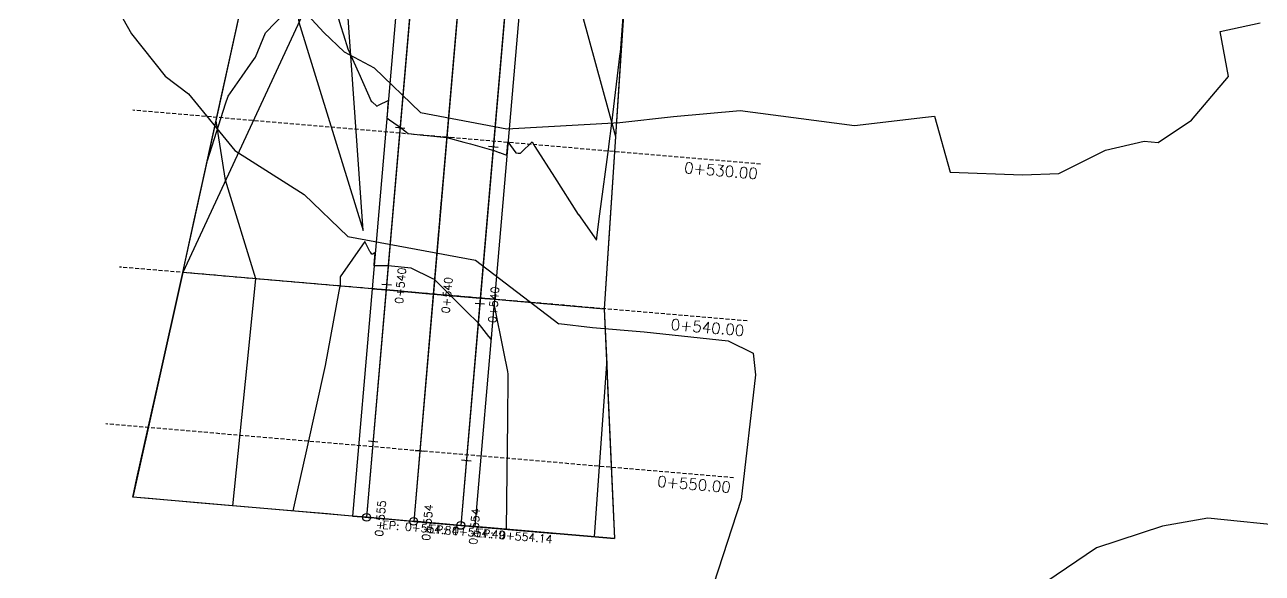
# Model space of a CAD drawing. Header units: metres. Extents: x 517023 to 519141, y 3924953 to 3927827.
# Drawn here: x 517789.5 to 517868, y 3925397.6 to 3925432.4 of the extents above; entities that cross this region are included whole.
import ezdxf

# ---------------------------------------------------------------- set-up
doc = ezdxf.new("R2010")
doc.units = ezdxf.units.M
doc.linetypes.add('CENTER', pattern=[2, 1.25, -0.25, 0.25, -0.25])
doc.linetypes.add('HIDDEN', pattern=[0.375, 0.25, -0.125])
for name, color, linetype in [('C-ROAD', 7, 'Continuous'), ('C-ROAD-CNTR-N', 92, 'Continuous'), ('C-ROAD-CORR', 5, 'Continuous'), ('C-ROAD-SAMP', 150, 'HIDDEN'), ('C-ROAD-SAMP-TEXT', 11, 'Continuous'), ('C-ROAD-STAN', 11, 'Continuous'), ('C-ROAD-STAN-MAJR', 11, 'Continuous'), ('C-ROAD-STAN-MINR', 11, 'Continuous'), ('C-TINN-BNDY', 110, 'Continuous'), ('C-TOPO-FEAT', 94, 'Continuous'), ('C-TOPO-MAJR', 9, 'Continuous'), ('C-TOPO-MINR', 8, 'Continuous'), ('C-TOPO-MINR-N', 11, 'Continuous')]:
    doc.layers.add(name, color=color, linetype=linetype)
doc.styles.get("Standard").update_dxf_attribs({"font": 'simplex.shx'})

# ---------------------------------------------------------------- blocks, each defined once
blk = doc.blocks.new('AeccTickLine')
blk.add_line((0, -0.5), (0, 0.5))
blk = doc.blocks.new('AeccTickCircle')
blk.add_circle((0, 0), 1)

msp = doc.modelspace()

# ---------------------------------------------------------------- linework, layer by layer
at = {"layer": 'C-ROAD', "color": 7, "linetype": 'Continuous', "lineweight": -3, "flags": 128}
for points in [[(517860.254, 3925755.605), (517845.968, 3925718.484, 0.070526), (517833.983, 3925666.496), (517811.169, 3925401.107)], [(517865.854, 3925753.45), (517851.567, 3925716.329, 0.070526), (517839.961, 3925665.983), (517817.146, 3925400.593)]]:
    msp.add_lwpolyline(points, format="xyb", dxfattribs=at)
at = {"layer": 'C-ROAD-CNTR-N', "color": 92, "linetype": 'Continuous', "lineweight": -3, "flags": 128}
msp.add_lwpolyline([(517863.054, 3925754.527), (517848.768, 3925717.406, 0.070526), (517836.972, 3925666.24), (517814.158, 3925400.85)], format="xyb", dxfattribs=at)
at = {"layer": 'C-ROAD-CORR', "color": 161, "linetype": 'Continuous', "lineweight": -3}
for p, q in [((517811.513, 3925415.625, 1023.85), (517799.495, 3925416.658, 1020.834)), ((517812.41, 3925415.548, 1023.886), (517811.513, 3925415.625, 1023.85)), ((517815.399, 3925415.291, 1023.946), (517812.41, 3925415.548, 1023.886)), ((517815.399, 3925415.291, 1023.946), (517818.388, 3925415.034, 1023.886)), ((517818.388, 3925415.034, 1023.886), (517819.285, 3925414.957, 1023.85)), ((517819.285, 3925414.957, 1023.85), (517826.252, 3925414.358, 1022.101)), ((517810.272, 3925401.184, 1023.904), (517796.319, 3925402.384, 1020.403)), ((517811.169, 3925401.107, 1023.94), (517810.272, 3925401.184, 1023.904)), ((517814.158, 3925400.85, 1024), (517811.169, 3925401.107, 1023.94)), ((517814.158, 3925400.85, 1024), (517817.146, 3925400.593, 1023.94)), ((517817.146, 3925400.593, 1023.94), (517818.043, 3925400.516, 1023.904)), ((517818.043, 3925400.516, 1023.904), (517826.91, 3925399.754, 1021.679))]:
    msp.add_line(p, q, dxfattribs=at)
at = {"layer": 'C-ROAD-CORR', "color": 11, "linetype": 'Continuous', "lineweight": -3}
for p, q in [((517811.513, 3925415.625, 1023.85), (517799.495, 3925416.658, 1020.834)), ((517811.513, 3925415.625, 1023.85), (517811.514, 3925415.625, 1023.65)), ((517812.408, 3925415.548, 1023.686), (517812.41, 3925415.548, 1023.886)), ((517812.41, 3925415.548, 1023.886), (517812.412, 3925415.548, 1023.686)), ((517815.397, 3925415.291, 1023.746), (517815.399, 3925415.291, 1023.946)), ((517818.386, 3925415.034, 1023.686), (517818.388, 3925415.034, 1023.886)), ((517818.388, 3925415.034, 1023.886), (517818.39, 3925415.034, 1023.686)), ((517819.285, 3925414.957, 1023.85), (517819.284, 3925414.957, 1023.65)), ((517819.285, 3925414.957, 1023.85), (517826.252, 3925414.358, 1022.101)), ((517810.272, 3925401.184, 1023.904), (517796.319, 3925402.384, 1020.403)), ((517810.272, 3925401.184, 1023.904), (517810.273, 3925401.184, 1023.704)), ((517811.167, 3925401.108, 1023.74), (517811.169, 3925401.107, 1023.94)), ((517811.169, 3925401.107, 1023.94), (517811.171, 3925401.107, 1023.74)), ((517814.156, 3925400.851, 1023.8), (517814.158, 3925400.85, 1024)), ((517817.144, 3925400.594, 1023.74), (517817.146, 3925400.593, 1023.94)), ((517817.146, 3925400.593, 1023.94), (517817.148, 3925400.593, 1023.74)), ((517818.043, 3925400.516, 1023.904), (517818.042, 3925400.516, 1023.704)), ((517818.043, 3925400.516, 1023.904), (517826.91, 3925399.754, 1021.679))]:
    msp.add_line(p, q, dxfattribs=at)
at = {"layer": 'C-ROAD-CORR', "color": 91, "linetype": 'Continuous', "lineweight": -3}
for p, q in [((517811.513, 3925415.625, 1023.85), (517799.495, 3925416.658, 1020.834)), ((517819.285, 3925414.957, 1023.85), (517826.252, 3925414.358, 1022.101)), ((517810.272, 3925401.184, 1023.904), (517796.319, 3925402.384, 1020.403)), ((517818.043, 3925400.516, 1023.904), (517826.91, 3925399.754, 1021.679))]:
    msp.add_line(p, q, dxfattribs=at)
at = {"layer": 'C-ROAD-CORR', "color": 6, "linetype": 'Continuous', "lineweight": -3}
for p, q in [((517811.513, 3925415.625, 1023.85), (517799.495, 3925416.658, 1020.834)), ((517811.514, 3925415.625, 1023.65), (517812.408, 3925415.548, 1023.686)), ((517812.412, 3925415.548, 1023.686), (517815.397, 3925415.291, 1023.746)), ((517818.39, 3925415.034, 1023.686), (517815.397, 3925415.291, 1023.746)), ((517819.284, 3925414.957, 1023.65), (517818.386, 3925415.034, 1023.686)), ((517819.285, 3925414.957, 1023.85), (517826.252, 3925414.358, 1022.101)), ((517810.272, 3925401.184, 1023.904), (517796.319, 3925402.384, 1020.403)), ((517810.273, 3925401.184, 1023.704), (517811.167, 3925401.108, 1023.74)), ((517811.171, 3925401.107, 1023.74), (517814.156, 3925400.851, 1023.8)), ((517817.148, 3925400.593, 1023.74), (517814.156, 3925400.851, 1023.8)), ((517818.042, 3925400.516, 1023.704), (517817.144, 3925400.594, 1023.74)), ((517818.043, 3925400.516, 1023.904), (517826.91, 3925399.754, 1021.679))]:
    msp.add_line(p, q, dxfattribs=at)
at = {"layer": 'C-ROAD-CORR', "color": 149, "linetype": 'Continuous', "lineweight": -3}
for p, q in [((517812.41, 3925415.548, 1023.886), (517811.513, 3925415.625, 1023.85)), ((517815.399, 3925415.291, 1023.946), (517812.41, 3925415.548, 1023.886)), ((517815.399, 3925415.291, 1023.946), (517818.388, 3925415.034, 1023.886)), ((517818.388, 3925415.034, 1023.886), (517819.285, 3925414.957, 1023.85)), ((517811.169, 3925401.107, 1023.94), (517810.272, 3925401.184, 1023.904)), ((517814.158, 3925400.85, 1024), (517811.169, 3925401.107, 1023.94)), ((517814.158, 3925400.85, 1024), (517817.146, 3925400.593, 1023.94)), ((517817.146, 3925400.593, 1023.94), (517818.043, 3925400.516, 1023.904))]:
    msp.add_line(p, q, dxfattribs=at)
at = {"layer": 'C-ROAD-CORR', "color": 41, "linetype": 'Continuous', "lineweight": -3}
for p, q in [((517811.514, 3925415.625, 1023.65), (517812.408, 3925415.548, 1023.686)), ((517812.412, 3925415.548, 1023.686), (517815.397, 3925415.291, 1023.746)), ((517818.39, 3925415.034, 1023.686), (517815.397, 3925415.291, 1023.746)), ((517819.284, 3925414.957, 1023.65), (517818.386, 3925415.034, 1023.686)), ((517810.273, 3925401.184, 1023.704), (517811.167, 3925401.108, 1023.74)), ((517811.171, 3925401.107, 1023.74), (517814.156, 3925400.851, 1023.8)), ((517817.148, 3925400.593, 1023.74), (517814.156, 3925400.851, 1023.8)), ((517818.042, 3925400.516, 1023.704), (517817.144, 3925400.594, 1023.74))]:
    msp.add_line(p, q, dxfattribs=at)
at = {"layer": 'C-ROAD-CORR', "color": 150, "linetype": 'CENTER', "lineweight": -3, "flags": 128}
msp.add_lwpolyline([(517908.941, 3925944.474), (517904.924, 3925924.882), (517900.908, 3925905.289), (517896.892, 3925885.697), (517892.875, 3925866.104), (517888.859, 3925846.512), (517886.235, 3925833.71), (517884.796, 3925826.929), (517880.119, 3925807.485), (517876.281, 3925793.64), (517874.668, 3925788.243), (517868.452, 3925769.235), (517863.054, 3925754.527), (517861.498, 3925750.484), (517854.314, 3925731.819), (517848.768, 3925717.406), (517847.183, 3925713.134), (517841.475, 3925693.976), (517841.066, 3925692.239), (517837.844, 3925674.318), (517836.972, 3925666.24), (517835.955, 3925654.409), (517834.242, 3925634.482), (517832.529, 3925614.556), (517830.816, 3925594.629), (517829.103, 3925574.703), (517827.39, 3925554.776), (517825.677, 3925534.85), (517823.964, 3925514.923), (517822.251, 3925494.997), (517820.538, 3925475.07), (517818.825, 3925455.144), (517817.112, 3925435.217), (517815.399, 3925415.291), (517814.158, 3925400.85)], dxfattribs=at)
at = {"layer": 'C-ROAD-CORR', "color": 11, "linetype": 'Continuous', "lineweight": -3, "flags": 128}
for points in [[(517854.565, 3925753.153), (517847.267, 3925734.531), (517842.715, 3925719.735), (517839.005, 3925716.054), (517835.537, 3925695.404), (517835.299, 3925693.568), (517827.331, 3925675.683), (517826.277, 3925667.159), (517823.824, 3925655.452), (517823.576, 3925635.399), (517821.071, 3925615.541), (517818.806, 3925595.662), (517816.43, 3925575.792), (517814.558, 3925555.879), (517813.445, 3925535.901), (517814.214, 3925515.762), (517816.515, 3925495.49), (517811.864, 3925475.816), (517808.153, 3925456.061), (517808.444, 3925435.963), (517799.495, 3925416.658), (517796.319, 3925402.384)], [(517865.426, 3925748.972), (517861.787, 3925728.943), (517856.609, 3925714.388), (517854.394, 3925710.558), (517848.436, 3925692.301), (517848.051, 3925690.629), (517845.203, 3925673.362), (517844.582, 3925665.585), (517844.964, 3925653.634), (517845.686, 3925633.499), (517844.421, 3925613.534), (517843.329, 3925593.554), (517841.79, 3925573.612), (517839.812, 3925553.709), (517838.052, 3925533.786), (517833.429, 3925514.11), (517830.393, 3925494.297), (517830.118, 3925474.247), (517828.639, 3925454.3), (517827.56, 3925434.319), (517826.252, 3925414.358), (517826.91, 3925399.754)], [(517811.513, 3925415.625), (517810.272, 3925401.184)], [(517819.285, 3925414.957), (517818.043, 3925400.516)]]:
    msp.add_lwpolyline(points, dxfattribs=at)
at = {"layer": 'C-ROAD-CORR', "color": 5, "linetype": 'Continuous', "lineweight": -3, "flags": 128}
for points in [[(517857.858, 3925751.885), (517850.675, 3925733.22), (517845.128, 3925718.807), (517843.51, 3925714.446), (517837.683, 3925694.888), (517837.265, 3925693.115), (517833.976, 3925674.82), (517833.086, 3925666.574), (517832.069, 3925654.743), (517830.356, 3925634.816), (517828.643, 3925614.89), (517826.93, 3925594.963), (517825.217, 3925575.037), (517823.504, 3925555.11), (517821.791, 3925535.184), (517820.078, 3925515.257), (517818.365, 3925495.331), (517816.652, 3925475.404), (517814.939, 3925455.478), (517813.226, 3925435.551), (517811.513, 3925415.625), (517810.272, 3925401.184)], [(517858.698, 3925751.562), (517851.515, 3925732.896), (517845.968, 3925718.484), (517844.358, 3925714.143), (517838.558, 3925694.677), (517838.142, 3925692.913), (517834.869, 3925674.704), (517833.983, 3925666.496), (517832.966, 3925654.666), (517831.253, 3925634.739), (517829.54, 3925614.813), (517827.827, 3925594.886), (517826.114, 3925574.96), (517824.401, 3925555.033), (517822.688, 3925535.107), (517820.975, 3925515.18), (517819.262, 3925495.254), (517817.549, 3925475.327), (517815.836, 3925455.401), (517814.123, 3925435.474), (517812.41, 3925415.548), (517811.169, 3925401.107)], [(517864.298, 3925749.407), (517857.114, 3925730.741), (517851.567, 3925716.329), (517850.008, 3925712.125), (517844.391, 3925693.274), (517843.989, 3925691.565), (517840.819, 3925673.931), (517839.961, 3925665.983), (517838.944, 3925654.152), (517837.231, 3925634.225), (517835.518, 3925614.299), (517833.805, 3925594.372), (517832.092, 3925574.446), (517830.379, 3925554.519), (517828.666, 3925534.593), (517826.953, 3925514.666), (517825.24, 3925494.74), (517823.527, 3925474.813), (517821.814, 3925454.887), (517820.101, 3925434.96), (517818.388, 3925415.034), (517817.146, 3925400.593)], [(517865.138, 3925749.083), (517857.954, 3925730.418), (517852.407, 3925716.005), (517850.856, 3925711.822), (517845.266, 3925693.063), (517844.866, 3925691.363), (517841.711, 3925673.815), (517840.858, 3925665.905), (517839.841, 3925654.075), (517838.128, 3925634.148), (517836.415, 3925614.222), (517834.702, 3925594.295), (517832.989, 3925574.369), (517831.276, 3925554.442), (517829.563, 3925534.516), (517827.85, 3925514.589), (517826.137, 3925494.663), (517824.424, 3925474.736), (517822.711, 3925454.81), (517820.998, 3925434.883), (517819.285, 3925414.957), (517818.043, 3925400.516)]]:
    msp.add_lwpolyline(points, dxfattribs=at)
at = {"layer": 'C-ROAD-CORR', "color": 92, "linetype": 'Continuous', "lineweight": -3, "flags": 128}
for points in [[(517799.495, 3925416.658), (517796.319, 3925402.384)], [(517811.513, 3925415.625), (517810.272, 3925401.184)], [(517819.285, 3925414.957), (517818.043, 3925400.516)], [(517826.252, 3925414.358), (517826.91, 3925399.754)]]:
    msp.add_lwpolyline(points, dxfattribs=at)
at = {"layer": 'C-ROAD-STAN', "color": 11, "linetype": 'Continuous', "lineweight": -3}
for p, q in [((517811.169, 3925401.107), (517817.146, 3925400.593)), ((517814.158, 3925400.85), (517820.135, 3925400.337)), ((517817.146, 3925400.593), (517823.124, 3925400.08))]:
    msp.add_line(p, q, dxfattribs=at)
at = {"layer": 'C-TINN-BNDY', "color": 110, "linetype": 'Continuous', "lineweight": -3}
for points in [[(517833.429, 3925514.11, 1024.774), (517830.393, 3925494.297, 1024.185), (517830.118, 3925474.247, 1024.982), (517828.639, 3925454.3, 1025.175), (517827.56, 3925434.319, 1025.568), (517826.252, 3925414.358, 1022.101), (517826.91, 3925399.754, 1021.679), (517818.043, 3925400.516, 1023.904), (517818.042, 3925400.516, 1023.704), (517817.146, 3925400.593, 1023.74), (517814.158, 3925400.85, 1023.8), (517811.169, 3925401.107, 1023.74), (517810.273, 3925401.184, 1023.704), (517810.272, 3925401.184, 1023.904), (517796.319, 3925402.384, 1020.403), (517799.495, 3925416.658, 1020.834), (517808.153, 3925456.061, 1025.605), (517811.864, 3925475.816, 1024.528), (517814.214, 3925515.762, 1024.917)], [(517827.56, 3925434.319, 0), (517827.314, 3925430.57, 0.02), (517826.99, 3925425.628, 0.168), (517826.989, 3925425.613, 0.17), (517826.544, 3925418.822, 0.411), (517826.252, 3925414.358, 0), (517826.41, 3925410.831, 0.183), (517826.471, 3925409.48, 0.254), (517826.766, 3925402.936, 0.058), (517826.91, 3925399.754, 0), (517822.679, 3925400.118, 1.266), (517818.043, 3925400.516, 2.556), (517818.042, 3925400.516, 2.356), (517817.146, 3925400.593, 2.417), (517814.158, 3925400.85, 2.559), (517811.169, 3925401.107, 2.581), (517810.273, 3925401.184, 2.569), (517810.272, 3925401.184, 2.769), (517809.759, 3925401.229, 2.655), (517808.687, 3925401.321, 2.399), (517807.135, 3925401.454, 2.124), (517800.41, 3925402.032, 0.843), (517797.357, 3925402.295, 0.293), (517796.319, 3925402.384, 0), (517796.589, 3925403.595, 0.109), (517798.855, 3925413.783, 0.145), (517799.495, 3925416.658, 0), (517800.227, 3925419.989, 0.136), (517800.711, 3925422.192, 0.03), (517801.962, 3925427.888, -0.078), (517802.424, 3925429.989, -0.261), (517803.375, 3925434.318, -0.4)]]:
    msp.add_polyline3d(points, dxfattribs=at)
at = {"layer": 'C-TOPO-FEAT', "color": 94, "linetype": 'Continuous', "lineweight": -3, "flags": 128}
for points in [[(517857.859, 3925751.885), (517850.676, 3925733.219), (517845.129, 3925718.807), (517843.511, 3925714.445), (517837.684, 3925694.888), (517837.266, 3925693.115), (517833.977, 3925674.82), (517833.087, 3925666.573), (517832.07, 3925654.743), (517830.357, 3925634.816), (517828.644, 3925614.89), (517826.931, 3925594.963), (517825.218, 3925575.037), (517823.505, 3925555.11), (517821.792, 3925535.184), (517820.079, 3925515.257), (517818.366, 3925495.331), (517816.653, 3925475.404), (517814.94, 3925455.478), (517813.227, 3925435.551), (517811.514, 3925415.625), (517810.273, 3925401.184)], [(517858.698, 3925751.562), (517851.515, 3925732.896), (517845.968, 3925718.484), (517844.358, 3925714.143), (517838.558, 3925694.677), (517838.142, 3925692.913), (517834.869, 3925674.704), (517833.983, 3925666.496), (517832.966, 3925654.666), (517831.253, 3925634.739), (517829.54, 3925614.813), (517827.827, 3925594.886), (517826.114, 3925574.96), (517824.401, 3925555.033), (517822.688, 3925535.107), (517820.975, 3925515.18), (517819.262, 3925495.254), (517817.549, 3925475.327), (517815.836, 3925455.401), (517814.123, 3925435.474), (517812.41, 3925415.548), (517811.169, 3925401.107)], [(517861.498, 3925750.484), (517854.314, 3925731.819), (517848.768, 3925717.406), (517847.183, 3925713.134), (517841.475, 3925693.976), (517841.066, 3925692.239), (517837.844, 3925674.318), (517836.972, 3925666.24), (517835.955, 3925654.409), (517834.242, 3925634.482), (517832.529, 3925614.556), (517830.816, 3925594.629), (517829.103, 3925574.703), (517827.39, 3925554.776), (517825.677, 3925534.85), (517823.964, 3925514.923), (517822.251, 3925494.997), (517820.538, 3925475.07), (517818.825, 3925455.144), (517817.112, 3925435.217), (517815.399, 3925415.291), (517814.158, 3925400.85)], [(517864.298, 3925749.407), (517857.114, 3925730.741), (517851.567, 3925716.329), (517850.008, 3925712.125), (517844.391, 3925693.274), (517843.989, 3925691.565), (517840.819, 3925673.931), (517839.961, 3925665.983), (517838.944, 3925654.152), (517837.231, 3925634.225), (517835.518, 3925614.299), (517833.805, 3925594.372), (517832.092, 3925574.446), (517830.379, 3925554.519), (517828.666, 3925534.593), (517826.953, 3925514.666), (517825.24, 3925494.74), (517823.527, 3925474.813), (517821.814, 3925454.887), (517820.101, 3925434.96), (517818.388, 3925415.034), (517817.146, 3925400.593)], [(517865.137, 3925749.084), (517857.953, 3925730.418), (517852.406, 3925716.006), (517850.855, 3925711.822), (517845.265, 3925693.064), (517844.865, 3925691.363), (517841.71, 3925673.815), (517840.857, 3925665.906), (517839.84, 3925654.075), (517838.127, 3925634.148), (517836.414, 3925614.222), (517834.701, 3925594.295), (517832.988, 3925574.369), (517831.275, 3925554.442), (517829.562, 3925534.516), (517827.849, 3925514.589), (517826.136, 3925494.663), (517824.423, 3925474.736), (517822.71, 3925454.81), (517820.997, 3925434.883), (517819.284, 3925414.957), (517818.042, 3925400.516)]]:
    msp.add_lwpolyline(points, dxfattribs=at)
at = {"layer": 'C-TOPO-MAJR', "color": 9, "linetype": 'Continuous', "lineweight": -3}
for points in [[(517808.444, 3925435.963), (517809.509, 3925432.346), (517809.7, 3925431.753), (517809.985, 3925430.868), (517810.645, 3925429.363), (517810.673, 3925429.321), (517811.466, 3925427.539), (517811.516, 3925427.495), (517811.813, 3925427.235), (517811.958, 3925427.307), (517812.542, 3925427.594), (517812.52, 3925427.33), (517812.502, 3925427.122), (517812.487, 3925426.95), (517812.447, 3925426.479), (517812.628, 3925426.354), (517812.9, 3925426.166), (517813.241, 3925425.93), (517813.299, 3925425.89), (517813.799, 3925425.482), (517814.761, 3925425.386), (517814.805, 3925425.382), (517816.254, 3925425.237), (517817.35, 3925424.937), (517817.769, 3925424.823), (517819.097, 3925424.459), (517819.196, 3925424.432), (517819.58, 3925424.293), (517819.604, 3925424.284), (517819.94, 3925424.162), (517820.071, 3925424.115), (517820.101, 3925424.458), (517820.109, 3925424.553), (517820.144, 3925424.952), (517820.145, 3925424.961), (517820.646, 3925424.267), (517820.65, 3925424.262), (517820.785, 3925424.237), (517820.931, 3925424.243), (517820.979, 3925424.289), (517821.675, 3925424.958), (517821.857, 3925424.671), (517823.104, 3925422.706), (517824.601, 3925420.345), (517824.608, 3925420.347), (517824.615, 3925420.349), (517825.765, 3925418.71), (517825.986, 3925420.391), (517826.543, 3925424.622), (517826.546, 3925424.636), (517826.551, 3925424.656), (517826.734, 3925426.149), (517827.276, 3925430.574), (517827.281, 3925430.639), (517827.56, 3925434.319)], [(517801.057, 3925423.767), (517802.215, 3925427.368), (517802.376, 3925427.867), (517803.266, 3925429.136), (517803.804, 3925429.903), (517804.112, 3925430.343), (517804.746, 3925431.893), (517806.699, 3925433.895)]]:
    msp.add_lwpolyline(points, dxfattribs=at)
at = {"layer": 'C-TOPO-MINR', "color": 8, "linetype": 'Continuous', "lineweight": -3}
for points, elevation in [([(517784.031, 3925457.067), (517790.151, 3925451.61), (517790.186, 3925448.386), (517792.378, 3925441.586), (517792.736, 3925438.065), (517796.233, 3925431.826), (517798.38, 3925429.141), (517799.853, 3925427.999), (517802.801, 3925424.408), (517807.207, 3925421.624), (517809.972, 3925418.955), (517818.085, 3925417.433), (517823.374, 3925413.391), (517823.382, 3925413.424), (517825.506, 3925413.174), (517828.784, 3925412.88), (517834.133, 3925412.328), (517835.714, 3925411.544), (517835.858, 3925410.16), (517834.954, 3925402.245), (517833.188, 3925396.848)], 1022), ([(517806.68, 3925433.842), (517808.459, 3925431.9), (517809.741, 3925430.678), (517811.653, 3925429.656), (517814.586, 3925426.825), (517820.071, 3925425.796), (517827.239, 3925426.178), (517827.248, 3925426.186), (517830.655, 3925426.579), (517834.892, 3925426.957), (517842.15, 3925425.988), (517846.646, 3925426.532), (517847.218, 3925426.594), (517848.223, 3925423.03), (517852.822, 3925422.86), (517855.124, 3925422.94), (517858.086, 3925424.44), (517860.527, 3925425.01), (517861.422, 3925424.922), (517863.551, 3925426.336), (517865.882, 3925429.111), (517865.361, 3925431.962), (517867.907, 3925432.527)], 1024), ([(517820.04, 3925400.345), (517820.089, 3925403.967), (517820.133, 3925407.234), (517820.159, 3925410.082), (517820.16, 3925410.204), (517820.127, 3925410.368), (517819.874, 3925411.623), (517819.26, 3925414.673), (517819.245, 3925414.492), (517819.096, 3925412.771), (517819.067, 3925412.432), (517818.933, 3925412.601), (517818.63, 3925412.983), (517818.252, 3925413.459), (517817.515, 3925414.19), (517816.5, 3925415.196), (517815.478, 3925416.21), (517815.336, 3925416.279), (517814, 3925416.929), (517812.541, 3925417.075), (517812.513, 3925417.075), (517811.706, 3925417.087), (517811.683, 3925417.087), (517811.64, 3925417.088), (517811.642, 3925417.111), (517811.646, 3925417.162), (517811.712, 3925417.934), (517811.617, 3925417.857), (517811.57, 3925417.819), (517811.527, 3925417.827), (517811.504, 3925417.831), (517811.408, 3925417.946), (517811.363, 3925417.999), (517811.123, 3925418.495), (517811.06, 3925418.626), (517809.493, 3925416.374), (517809.491, 3925415.937), (517809.491, 3925415.799), (517809.439, 3925415.693), (517809.414, 3925415.482), (517808.529, 3925410.751), (517807.343, 3925405.389), (517806.741, 3925402.665), (517806.485, 3925401.51)], 2), ([(517869.978, 3925400.496), (517864.587, 3925401.044), (517861.693, 3925400.535), (517857.511, 3925399.16), (517850.549, 3925394.441)], 1024)]:
    msp.add_lwpolyline(points, dxfattribs=dict(at, elevation=elevation))
at = {"layer": 'C-TOPO-MINR-N', "color": 11, "linetype": 'Continuous', "lineweight": -3}
for points, elevation in [([(517831.886, 3925514.242), (517830.509, 3925499.513), (517830.024, 3925494.329), (517829.409, 3925487.756), (517828.161, 3925474.415), (517826.735, 3925459.167), (517826.299, 3925454.501), (517824.736, 3925437.795), (517824.436, 3925434.588), (517826.968, 3925425.291)], 1024), ([(517805.24, 3925442.805), (517806.872, 3925432.572), (517810.954, 3925419.333), (517809.788, 3925435.847), (517810.869, 3925449.641), (517811.351, 3925455.786), (517811.919, 3925463.024), (517812.915, 3925475.726), (517813.564, 3925483.01), (517815.366, 3925505.613)], 1024), ([(517802.684, 3925401.837), (517803.588, 3925410.781), (517804.142, 3925416.259), (517802.212, 3925422.519), (517801.611, 3925426.289)], 1022), ([(517825.631, 3925399.864), (517826.41, 3925410.85)], 1022)]:
    msp.add_lwpolyline(points, dxfattribs=dict(at, elevation=elevation))

# ---------------------------------------------------------------- block references
at = {"layer": 'C-ROAD-STAN', "color": 11, "linetype": 'Continuous', "lineweight": -3}
for p, xscale, yscale, zscale, rotation in [((517811.169, 3925401.107), 0.2500000000000001, 0.2500000000000001, 0.2500000000000001, 265.0865776087351), ((517814.158, 3925400.85), 0.25, 0.25, 0.25, 265.0865776087227), ((517817.146, 3925400.593), 0.2500000000000001, 0.2500000000000001, 0.2500000000000001, 265.0865776087142)]:
    msp.add_blockref('AeccTickCircle', p, dxfattribs=dict(at, xscale=xscale, yscale=yscale, zscale=zscale, rotation=rotation))
at = {"layer": 'C-ROAD-STAN-MAJR', "color": 11, "linetype": 'Continuous', "lineweight": -3}
for p, xscale, yscale, zscale, rotation in [((517812.44, 3925415.896), 0.6000000000000001, 0.6000000000000001, 0.6000000000000001, 265.0865776087351), ((517815.399, 3925415.291), 0.5999999999999998, 0.5999999999999998, 0.5999999999999998, 265.0865776087227), ((517818.358, 3925414.686), 0.6, 0.6, 0.6, 265.0865776087142), ((517811.169, 3925401.107), 0.6000000000000001, 0.6000000000000001, 0.6000000000000001, 265.0865776087351), ((517814.158, 3925400.85), 0.5999999999999998, 0.5999999999999998, 0.5999999999999998, 265.0865776087227), ((517817.146, 3925400.593), 0.6, 0.6, 0.6, 265.0865776087142)]:
    msp.add_blockref('AeccTickLine', p, dxfattribs=dict(at, xscale=xscale, yscale=yscale, zscale=zscale, rotation=rotation))
at = {"layer": 'C-ROAD-STAN-MINR', "color": 11, "linetype": 'Continuous', "lineweight": -3}
for p, xscale, yscale, zscale, rotation in [((517813.296, 3925425.859), 0.6000000000000001, 0.6000000000000001, 0.6000000000000001, 265.0865776087351), ((517816.255, 3925425.254), 0.5999999999999998, 0.5999999999999998, 0.5999999999999998, 265.0865776087227), ((517819.214, 3925424.649), 0.6, 0.6, 0.6, 265.0865776087142), ((517811.583, 3925405.933), 0.6000000000000001, 0.6000000000000001, 0.6000000000000001, 265.0865776087351), ((517814.542, 3925405.328), 0.5999999999999998, 0.5999999999999998, 0.5999999999999998, 265.0865776087227), ((517817.501, 3925404.723), 0.6, 0.6, 0.6, 265.0865776087142)]:
    msp.add_blockref('AeccTickLine', p, dxfattribs=dict(at, xscale=xscale, yscale=yscale, zscale=zscale, rotation=rotation))

# ---------------------------------------------------------------- texts
at = {"layer": 'C-ROAD-STAN', "color": 11, "linetype": 'Continuous', "lineweight": -3, "char_height": 0.508, "attachment_point": 3, "rotation": 355.08658}
for s, insert in [('EP: 0+554.84', (517817.009, 3925400.478)), ('EP: 0+554.49', (517819.998, 3925400.221)), ('EP: 0+554.14', (517822.987, 3925399.964))]:
    msp.add_mtext(s, dxfattribs=dict(at, insert=insert))
at = {"layer": 'C-ROAD-STAN-MAJR', "color": 11, "linetype": 'Continuous', "lineweight": -3, "char_height": 0.508, "attachment_point": 2, "rotation": 85.08658}
for s, insert in [('0+540', (517813.065, 3925415.842)), ('0+540', (517816.024, 3925415.237)), ('0+540', (517818.983, 3925414.632)), ('0+555', (517811.793, 3925401.054)), ('0+554', (517814.782, 3925400.797)), ('0+554', (517817.771, 3925400.54))]:
    msp.add_mtext(s, dxfattribs=dict(at, insert=insert))

# ---------------------------------------------------------------- next in the draw order: texts
at = {"layer": 'C-ROAD-SAMP-TEXT', "color": 11, "linetype": 'Continuous', "lineweight": -3, "char_height": 0.7, "width": 5.05, "attachment_point": 3, "rotation": 355.08658, "bg_fill": 3, "box_fill_scale": 1.181429, "bg_fill_color": 256, "bg_fill_true_color": 13158600, "bg_fill_transparency": 0}
for s, insert in [('0+530.00', (517836.032, 3925423.276)), ('0+540.00', (517835.175, 3925413.313)), ('0+550.00', (517834.319, 3925403.349))]:
    msp.add_mtext(s, dxfattribs=dict(at, insert=insert))

# ---------------------------------------------------------------- next in the draw order: linework, layer by layer
at = {"layer": 'C-ROAD-SAMP', "color": 150, "linetype": 'HIDDEN', "lineweight": -3}
for points in [[(517836.182, 3925423.541), (517816.255, 3925425.254), (517796.329, 3925426.967)], [(517835.325, 3925413.578), (517815.399, 3925415.291), (517795.472, 3925417.004)], [(517834.469, 3925403.615), (517814.542, 3925405.328), (517794.616, 3925407.041)]]:
    msp.add_lwpolyline(points, dxfattribs=at)

doc.saveas('drawing.dxf')
